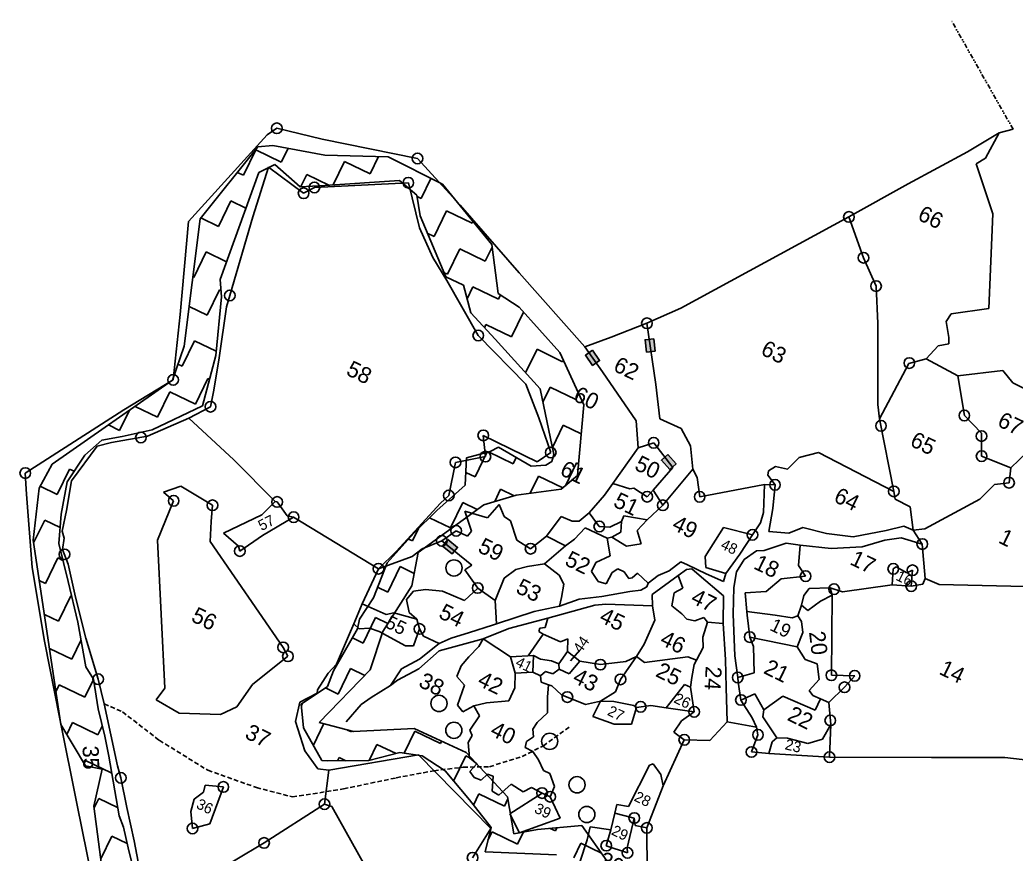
# Model space of a CAD drawing. Header units: metres. Extents: x 321025 to 323179, y 1840087 to 1841448.
# Drawn here: x 321047 to 322130, y 1840542 to 1841448 of the extents above; entities that cross this region are included whole.
import ezdxf

# ---------------------------------------------------------------- set-up
doc = ezdxf.new("R2010")
doc.units = ezdxf.units.M
doc.linetypes.add('DASHED', pattern=[0.75, 0.5, -0.25])
doc.linetypes.add('DIVIDE', pattern=[1.25, 0.5, -0.25, 0, -0.25, 0, -0.25])
for name, color, linetype in [('LINE_FOOTPATH', 1, 'DASHED'), ('LINE_WATER', 4, 'Continuous'), ('OFF', 1, 'Continuous'), ('POLY_HATCH', 12, 'Continuous'), ('POLY_PARCEL', 6, 'Continuous'), ('POLY_WATER', 4, 'Continuous'), ('TEXT_PARCEL', 7, 'Continuous'), ('V_BOUND_LINE', 7, 'Continuous'), ('V_DIVIDE_LINE', 7, 'DIVIDE')]:
    doc.layers.add(name, color=color, linetype=linetype)
doc.styles.get("Standard").update_dxf_attribs({"font": 'simplex.shx'})
doc.styles.add('TEXT_MAP', font='')
doc.styles.get('TEXT_MAP').set_extended_font_data('Kruti Dev 050')
doc.dimstyles.get("Standard").update_dxf_attribs({"dimtxt": 0.18, "dimasz": 0.18, "dimexe": 0.18, "dimexo": 0.0625, "dimgap": 0.09, "dimtad": 0, "dimtih": 1, "dimtoh": 1, "dimdec": 4, "dimzin": 0, "dimdsep": 46, "dimtxsty": 'Standard', "dimcen": 0.09, "dimadec": 0, "dimazin": 0, "dimtfac": 1, "dimtdec": 4, "dimtofl": 0, "dimtmove": 0, "dimatfit": 3, "dimfxl": 1, "dimtolj": 1, "dimtzin": 0, "dimarcsym": 0})

msp = doc.modelspace()

# ---------------------------------------------------------------- hatches: boundary and pattern name
for points in [[(321728.5, 1841087.3), (321737.8, 1841088.4), (321736.2, 1841101.9), (321726.9, 1841100.7)], [(321669.8, 1841072.9), (321677.4, 1841078.2), (321669.7, 1841089.3), (321662, 1841083.9)], [(321753.6, 1840959.7), (321760.5, 1840965.9), (321751.6, 1840976), (321744.6, 1840969.8)], [(321517.1, 1840868), (321523, 1840875.2), (321512.6, 1840883.8), (321506.6, 1840876.6)]]:
    msp.add_hatch(color=256).paths.add_polyline_path(points)

# ---------------------------------------------------------------- linework, layer by layer
for points in [[(321736.2, 1841101.9), (321737.8, 1841088.4), (321728.5, 1841087.3), (321726.9, 1841100.7)], [(321669.7, 1841089.3), (321677.4, 1841078.2), (321669.8, 1841072.9), (321662, 1841083.9)], [(321751.6, 1840976), (321760.5, 1840965.9), (321753.6, 1840959.7), (321744.6, 1840969.8)], [(321512.6, 1840883.8), (321523, 1840875.2), (321517.1, 1840868), (321506.6, 1840876.6)]]:
    msp.add_lwpolyline(points, close=True)
for centre, radius in [((321326.5, 1841330.6), 5.78), ((321479.5, 1841297.8), 5.78), ((321367.4, 1841266.3), 5.78), ((321469.5, 1841271.4), 5.78), ((321355.7, 1841260), 5.78), ((321948.5, 1841234.2), 5.78), ((321964.3, 1841189.9), 5.78), ((321977.9, 1841159.1), 5.78), ((321275.4, 1841148.9), 5.78), ((321728.9, 1841118.7), 5.78), ((321545.5, 1841105.4), 5.78), ((322014.1, 1841075.5), 5.78), ((321213.9, 1841057.2), 5.78), ((321254.4, 1841028), 5.78), ((322073.9, 1841018.4), 5.78), ((321983.3, 1841007.3), 5.78), ((321551, 1840996.9), 5.78), ((322092.6, 1840996.1), 5.78), ((321178.8, 1840994.6), 5.78), ((321736.2, 1840988.8), 5.78), ((321624.3, 1840978.3), 5.78), ((322092.7, 1840974.3), 5.78), ((321520.7, 1840967.5), 5.78), ((321553.3, 1840973.8), 5.78), ((321053.1, 1840955.9), 5.78), ((321868.1, 1840943.1), 5.78), ((322122.5, 1840945.4), 5.78), ((321513.5, 1840931.6), 5.78), ((321997.2, 1840936), 5.78), ((321214.4, 1840925.8), 5.78), ((321256.6, 1840920.9), 5.78), ((321326.9, 1840924.5), 5.78), ((321729.2, 1840930.2), 5.78), ((321746.2, 1840920.9), 5.78), ((321786.2, 1840930.1), 5.78), ((321344.8, 1840908), 5.78), ((321521.5, 1840893.2), 5.78), ((321677.1, 1840897.9), 5.78), ((321843.6, 1840888.8), 5.78), ((321505.9, 1840882.2), 5.78), ((322028.2, 1840878.8), 5.78), ((321095.7, 1840867.6), 5.78), ((321286.4, 1840871.2), 5.78), ((321602.4, 1840873.7), 5.78), ((321519.1, 1840852.8), 8.8), ((321437.1, 1840852), 5.78), ((321996.7, 1840851.8), 5.78), ((322017.5, 1840850.3), 5.78), ((321901.4, 1840843.9), 5.78), ((321544.9, 1840831), 5.78), ((321932.3, 1840829.8), 5.78), ((322016.2, 1840833), 5.78), ((321481.6, 1840786.5), 5.78), ((321840.6, 1840777.7), 5.78), ((321333.4, 1840766.5), 5.78), ((321338.6, 1840756.8), 5.78), ((321678.3, 1840747.7), 5.78), ((321929.4, 1840736.2), 5.78), ((321132.4, 1840731.9), 5.78), ((321700.2, 1840731.7), 5.78), ((321827.6, 1840733.7), 5.78), ((321954.7, 1840735.6), 5.78), ((321943.6, 1840723.1), 5.78), ((321502.8, 1840705.6), 8.8), ((321642.4, 1840712.5), 5.78), ((321831.1, 1840709.3), 5.78), ((321722.1, 1840701.9), 5.78), ((321780.2, 1840696.4), 5.78), ((321928.2, 1840687.1), 5.78), ((321519, 1840676.4), 8.8), ((321849.6, 1840671.5), 5.78), ((321623.2, 1840664.4), 8.8), ((321769.5, 1840666), 5.78), ((321842.5, 1840652.8), 5.78), ((321927.3, 1840647.2), 5.78), ((321157, 1840624.7), 5.78), ((321652.9, 1840617.2), 8.8), ((321268.4, 1840614.8), 5.78), ((321614.9, 1840608.2), 5.78), ((321378.3, 1840596.1), 5.78), ((321623.7, 1840604.2), 5.78), ((321663.5, 1840584.9), 8.8), ((321715.1, 1840581), 5.78), ((321234.9, 1840569.7), 5.78), ((321728.8, 1840570.3), 5.78), ((321312.7, 1840554), 5.78), ((321684.7, 1840551), 5.78), ((321707.7, 1840543.2), 5.78), ((321539.4, 1840537.9), 5.78)]:
    msp.add_circle(centre, radius)
at = {"layer": 'LINE_FOOTPATH', "ltscale": 10}
for p, q in [((321139, 1840705.1), (321158.8, 1840696.4)), ((321158.8, 1840696.4), (321198.8, 1840665.5)), ((321616, 1840659.3), (321645.7, 1840680.7)), ((321198.8, 1840665.5), (321251.6, 1840632.9)), ((321593.2, 1840647.9), (321616, 1840659.3)), ((321557.8, 1840636.8), (321593.2, 1840647.9)), ((321497.3, 1840632.5), (321529.2, 1840636.3)), ((321529.2, 1840636.3), (321557.8, 1840636.8)), ((321251.6, 1840632.9), (321304.5, 1840614.2)), ((321399.1, 1840612.7), (321456.3, 1840624.7)), ((321456.3, 1840624.7), (321497.3, 1840632.5)), ((321304.5, 1840614.2), (321343.5, 1840603.9)), ((321343.5, 1840603.9), (321399.1, 1840612.7))]:
    msp.add_line(p, q, dxfattribs=at)
at = {"layer": 'LINE_WATER'}
for p, q in [((321450.1, 1840725), (321429, 1840711.9)), ((321429, 1840711.9), (321418.4, 1840704.5)), ((321418.4, 1840704.5), (321401.8, 1840685.6))]:
    msp.add_line(p, q, dxfattribs=at)
at = {"layer": 'OFF'}
for p, q in [((321856.6, 1840943.6), (321868.1, 1840943.1)), ((322028.2, 1840878.8), (322018.1, 1840893.9)), ((321847.8, 1840679.9), (321816.2, 1840685.6))]:
    msp.add_line(p, q, dxfattribs=at)
at = {"layer": 'POLY_HATCH', "ltscale": 10}
for p, q in [((321306, 1841310.6), (321243.1, 1841232.3)), ((321322.3, 1841311.8), (321306, 1841310.6)), ((321378.9, 1841301.4), (321322.3, 1841311.8)), ((321447.6, 1841299.6), (321378.9, 1841301.4)), ((321506.5, 1841269.7), (321447.6, 1841299.6)), ((321324.2, 1841291.1), (321306.9, 1841282.4)), ((321351.9, 1841267.1), (321324.2, 1841291.1)), ((321306.9, 1841282.4), (321265, 1841166.4)), ((321460, 1841273.7), (321378.8, 1841268.5)), ((321478.7, 1841258), (321460, 1841273.7)), ((321378.8, 1841268.5), (321351.9, 1841267.1)), ((321560.1, 1841204.4), (321506.5, 1841269.7)), ((321482.2, 1841235.4), (321478.7, 1841258)), ((321243.1, 1841232.3), (321225.8, 1841093.9)), ((321510.4, 1841169.3), (321482.2, 1841235.4)), ((321567.1, 1841151.2), (321560.1, 1841204.4)), ((321265, 1841166.4), (321266.3, 1841147.4)), ((321529.5, 1841160), (321510.4, 1841169.3)), ((321537.3, 1841130), (321529.5, 1841160)), ((321266.3, 1841147.4), (321260.2, 1841083.5)), ((321589.9, 1841136.1), (321567.1, 1841151.2)), ((321634.3, 1841087.1), (321589.9, 1841136.1)), ((321564, 1841101.3), (321537.3, 1841130)), ((321612.7, 1841047.5), (321564, 1841101.3)), ((321225.8, 1841093.9), (321213, 1841056.8)), ((321260.2, 1841083.5), (321245.6, 1841029)), ((321660.4, 1841029.9), (321634.3, 1841087.1)), ((321213, 1841056.8), (321082.2, 1840965.6)), ((321627.8, 1840976), (321612.7, 1841047.5)), ((321245.6, 1841029), (321191, 1841003)), ((321653.4, 1840953.3), (321660.4, 1841029.9)), ((321191, 1841003), (321158.4, 1840995.5)), ((321136.2, 1840991.5), (321117.7, 1840975.3)), ((321158.4, 1840995.5), (321136.2, 1840991.5)), ((321558.3, 1840979.3), (321567.5, 1840984.1)), ((321567.5, 1840984.1), (321603, 1840963.4)), ((321117.7, 1840975.3), (321098.8, 1840946.4)), ((321531.3, 1840942.8), (321532.6, 1840972.4)), ((321532.6, 1840972.4), (321558.3, 1840979.3)), ((321625.6, 1840968.4), (321627.8, 1840976)), ((321082.2, 1840965.6), (321068.3, 1840939.6)), ((321603, 1840963.4), (321618.9, 1840964.6)), ((321618.9, 1840964.6), (321625.6, 1840968.4)), ((321635.6, 1840938.3), (321653.4, 1840953.3)), ((321068.3, 1840939.6), (321061.8, 1840882.9)), ((321098.8, 1840946.4), (321092.1, 1840911.3)), ((321500.3, 1840915.4), (321531.3, 1840942.8)), ((321586.6, 1840931.9), (321635.6, 1840938.3)), ((321551.4, 1840921.5), (321586.6, 1840931.9)), ((321475.9, 1840891), (321500.3, 1840915.4)), ((321480.3, 1840869.5), (321551.4, 1840921.5)), ((321092.1, 1840911.3), (321089.4, 1840879.3)), ((321061.8, 1840882.9), (321091.7, 1840682.7)), ((321446.4, 1840858.2), (321475.9, 1840891)), ((321089.4, 1840879.3), (321099.7, 1840838.1)), ((321473.3, 1840833.5), (321480.3, 1840869.5)), ((321431.6, 1840820.4), (321446.4, 1840858.2)), ((321099.7, 1840838.1), (321110.3, 1840794)), ((321441.7, 1840783.9), (321473.3, 1840833.5)), ((321473.3, 1840833.5), (321473.3, 1840833.5)), ((321416.4, 1840797), (321431.6, 1840820.4)), ((321414.4, 1840786.5), (321416.4, 1840797)), ((321110.3, 1840794), (321118.9, 1840745.4)), ((321388, 1840741.1), (321414.4, 1840786.5)), ((321427.9, 1840742.1), (321441.7, 1840783.9)), ((321118.9, 1840745.4), (321127.1, 1840731.9)), ((321372.7, 1840685), (321427.9, 1840742.1)), ((321127.1, 1840731.9), (321132.2, 1840699.7)), ((321381.6, 1840724.1), (321388, 1840741.1)), ((321353.1, 1840704.6), (321381.6, 1840724.1)), ((321132.2, 1840699.7), (321139.4, 1840669.9)), ((321355.6, 1840678.9), (321353.1, 1840704.6)), ((321091.7, 1840682.7), (321118.6, 1840637.8)), ((321375.3, 1840643.7), (321355.6, 1840678.9)), ((321409.8, 1840674.9), (321372.7, 1840685)), ((321475.7, 1840678.3), (321409.8, 1840674.9)), ((321532.5, 1840652.1), (321475.7, 1840678.3)), ((321139.4, 1840669.9), (321144.1, 1840648.3)), ((321144.1, 1840648.3), (321155, 1840583.6)), ((321460.3, 1840652.2), (321426.4, 1840643.5)), ((321484.7, 1840648.5), (321460.3, 1840652.2)), ((321509.4, 1840632.4), (321484.7, 1840648.5)), ((321577.4, 1840604.1), (321532.5, 1840652.1)), ((321118.6, 1840637.8), (321136.6, 1840634.3)), ((321136.6, 1840634.3), (321127.6, 1840594.1)), ((321381.1, 1840643.1), (321375.3, 1840643.7)), ((321426.4, 1840643.5), (321381.1, 1840643.1)), ((321535.9, 1840600.7), (321509.4, 1840632.4)), ((321559.5, 1840570.7), (321535.9, 1840600.7)), ((321584.2, 1840564), (321577.4, 1840604.1)), ((321127.6, 1840594.1), (321139.2, 1840507.2)), ((321155, 1840583.6), (321159.9, 1840571.1)), ((321159.9, 1840571.1), (321164.9, 1840548.6)), ((321552.9, 1840544.2), (321559.5, 1840570.7)), ((321610, 1840568.6), (321584.2, 1840564)), ((321658, 1840572.8), (321610, 1840568.6)), ((321685.4, 1840534.6), (321658, 1840572.8)), ((321164.9, 1840548.6), (321178.1, 1840496.7)), ((321630.7, 1840541.1), (321552.9, 1840544.2))]:
    msp.add_line(p, q, dxfattribs=at)
at = {"layer": 'POLY_HATCH', "linetype": 'Continuous', "ltscale": 10}
for p, q in [((321290.2, 1841279.5), (321303.6, 1841307.2)), ((321303.6, 1841307.2), (321331.3, 1841293.7)), ((321331.3, 1841293.7), (321338.7, 1841308.8)), ((321387.9, 1841269.1), (321400.2, 1841294.6)), ((321400.2, 1841294.6), (321428, 1841281.1)), ((321428, 1841281.1), (321437.1, 1841299.9)), ((321283.6, 1841282.7), (321290.2, 1841279.5)), ((321352.7, 1841267.2), (321359.1, 1841280.3)), ((321359.1, 1841280.3), (321382.9, 1841268.7)), ((321483.4, 1841254.2), (321494, 1841276)), ((321263.3, 1841224), (321276.7, 1841251.7)), ((321276.7, 1841251.7), (321293, 1841243.9)), ((321479, 1841256.4), (321483.4, 1841254.2)), ((321497.7, 1841213.1), (321511.1, 1841240.8)), ((321511.1, 1841240.8), (321538.8, 1841227.3)), ((321244, 1841233.4), (321263.3, 1841224)), ((321538.8, 1841227.3), (321539.7, 1841229.2)), ((321490.1, 1841216.7), (321497.7, 1841213.1)), ((321236.4, 1841168.6), (321249.8, 1841196.3)), ((321249.8, 1841196.3), (321272, 1841185.6)), ((321511.9, 1841171.9), (321525.4, 1841199.6)), ((321525.4, 1841199.6), (321553.1, 1841186.2)), ((321553.1, 1841186.2), (321560.5, 1841201.4)), ((321235.2, 1841169.2), (321236.4, 1841168.6)), ((321508.6, 1841173.5), (321511.9, 1841171.9)), ((321250.7, 1841127.4), (321264.1, 1841155.1)), ((321264.1, 1841155.1), (321265.9, 1841154.3)), ((321533.3, 1841145.4), (321539.7, 1841158.4)), ((321539.7, 1841158.4), (321567.4, 1841145)), ((321567.4, 1841145), (321569.6, 1841149.5)), ((321231.2, 1841136.9), (321250.7, 1841127.4)), ((321581.6, 1841103.8), (321594.7, 1841130.8)), ((321552.3, 1841113.9), (321553.9, 1841117.3)), ((321553.9, 1841117.3), (321581.6, 1841103.8)), ((321223.8, 1841072), (321237.2, 1841099.7)), ((321237.2, 1841099.7), (321260.7, 1841088.3)), ((321597, 1841064.9), (321609.4, 1841090.4)), ((321609.4, 1841090.4), (321637.1, 1841076.9)), ((321637.1, 1841076.9), (321638.1, 1841078.9)), ((321219, 1841074.3), (321223.8, 1841072)), ((321238, 1841030.8), (321251.5, 1841058.5)), ((321251.5, 1841058.5), (321253.3, 1841057.7)), ((321615.8, 1841033), (321623.6, 1841049.2)), ((321623.6, 1841049.2), (321651.4, 1841035.8)), ((321196.9, 1841016.5), (321210.3, 1841044.3)), ((321210.3, 1841044.3), (321238, 1841030.8)), ((321651.4, 1841035.8), (321654.6, 1841042.5)), ((321155.7, 1841002.3), (321166.4, 1841024.3)), ((321172.4, 1841028.4), (321196.9, 1841016.5)), ((321143.4, 1841008.3), (321155.7, 1841002.3)), ((321626.2, 1840983.8), (321637.9, 1841008)), ((321637.9, 1841008), (321657.5, 1840998.5)), ((321114.4, 1840988.1), (321114.5, 1840988)), ((321114.5, 1840988), (321114.6, 1840988.2)), ((321542.1, 1840951.8), (321555, 1840978.4)), ((321556.8, 1840978.9), (321583.3, 1840966.1)), ((321583.3, 1840966.1), (321586.6, 1840972.9)), ((321087.7, 1840932.6), (321101.1, 1840960.3)), ((321101.1, 1840960.3), (321106.2, 1840957.8)), ((321640.2, 1840942.1), (321652.2, 1840966.9)), ((321652.2, 1840966.9), (321654.5, 1840965.7)), ((321531.9, 1840956.7), (321542.1, 1840951.8)), ((321602, 1840933.9), (321611, 1840952.6)), ((321611, 1840952.6), (321637.4, 1840939.8)), ((321069.3, 1840941.5), (321087.7, 1840932.6)), ((321563.4, 1840925.1), (321569.8, 1840938.3)), ((321569.8, 1840938.3), (321584.4, 1840931.3)), ((321515.2, 1840896.3), (321528.7, 1840924.1)), ((321528.7, 1840924.1), (321544.4, 1840916.4)), ((321062.2, 1840880.2), (321074.2, 1840904.8)), ((321074.2, 1840904.8), (321090.9, 1840896.7)), ((321492.4, 1840907.4), (321515.2, 1840896.3)), ((321474.1, 1840882.1), (321480.7, 1840895.8)), ((321469.8, 1840884.2), (321474.1, 1840882.1)), ((321075, 1840836), (321088.5, 1840863.7)), ((321088.5, 1840863.7), (321094, 1840861)), ((321447.2, 1840826.6), (321460.6, 1840854.4)), ((321460.6, 1840854.4), (321475.9, 1840846.9)), ((321068.3, 1840839.2), (321075, 1840836)), ((321436.1, 1840832), (321447.2, 1840826.6)), ((321089.3, 1840794.8), (321102.7, 1840822.5)), ((321102.7, 1840822.5), (321103.6, 1840822.1)), ((321073.9, 1840802.3), (321089.3, 1840794.8)), ((321420.3, 1840771.2), (321433.7, 1840798.9)), ((321433.7, 1840798.9), (321447.1, 1840792.4)), ((321103.6, 1840753.6), (321113.8, 1840774.6)), ((321408.7, 1840776.8), (321420.3, 1840771.2)), ((321079.4, 1840765.4), (321103.6, 1840753.6)), ((321393.4, 1840715.8), (321406.8, 1840743.5)), ((321406.8, 1840743.5), (321422.1, 1840736.1)), ((321117.8, 1840712.5), (321127.2, 1840731.7)), ((321086.4, 1840718.3), (321090.1, 1840725.9)), ((321090.1, 1840725.9), (321117.8, 1840712.5)), ((321379.4, 1840722.6), (321393.4, 1840715.8)), ((321353.2, 1840703.5), (321354.1, 1840705.3)), ((321098.2, 1840671.9), (321104.4, 1840684.7)), ((321104.4, 1840684.7), (321132.1, 1840671.3)), ((321132.1, 1840671.3), (321136.8, 1840680.9)), ((321366.5, 1840660.3), (321377.8, 1840683.6)), ((321403.5, 1840676.6), (321407.7, 1840674.6)), ((321407.7, 1840674.6), (321408, 1840675.4)), ((321464.9, 1840651.5), (321476.5, 1840675.4)), ((321476.5, 1840675.4), (321504.3, 1840662)), ((321365.8, 1840660.6), (321366.5, 1840660.3)), ((321426.9, 1840643.7), (321435.4, 1840661.1)), ((321435.4, 1840661.1), (321456.1, 1840651.1)), ((321504.3, 1840662), (321505.5, 1840664.5)), ((321392.4, 1840643.2), (321394.2, 1840646.9)), ((321394.2, 1840646.9), (321401.6, 1840643.3)), ((321518.7, 1840621.2), (321532, 1840648.5)), ((321532, 1840648.5), (321539, 1840645.1)), ((321117.1, 1840640.3), (321118.7, 1840643.6)), ((321118.7, 1840643.6), (321146.4, 1840630.1)), ((321146.4, 1840630.1), (321147, 1840631.4)), ((321127.9, 1840592), (321132.9, 1840602.4)), ((321132.9, 1840602.4), (321153.5, 1840592.4)), ((321540.3, 1840595.1), (321546.3, 1840607.4)), ((321546.3, 1840607.4), (321574, 1840593.9)), ((321574, 1840593.9), (321577.8, 1840601.8)), ((321623.7, 1840569.8), (321629.4, 1840567)), ((321629.4, 1840567), (321631.1, 1840570.4)), ((321135.3, 1840536.7), (321147.2, 1840561.2)), ((321147.2, 1840561.2), (321163.9, 1840553.2)), ((321556.1, 1840557), (321560.5, 1840566.2)), ((321560.5, 1840566.2), (321588.2, 1840552.7)), ((321588.2, 1840552.7), (321594.6, 1840565.9)), ((321649.4, 1840537.7), (321657.1, 1840553.6)), ((321657.1, 1840553.6), (321679.6, 1840542.7))]:
    msp.add_line(p, q, dxfattribs=at)
at = {"layer": 'POLY_PARCEL'}
for p, q in [((321317.6, 1841288.4), (321300.4, 1841234.2)), ((321355.7, 1841260), (321317.6, 1841288.4)), ((321355.7, 1841260), (321367.4, 1841266.3)), ((321367.4, 1841266.3), (321469.5, 1841271.4)), ((321469.5, 1841271.4), (321481.6, 1841222.3)), ((321300.4, 1841234.2), (321275.4, 1841148.9)), ((321964.3, 1841189.9), (321948.5, 1841234.2)), ((321481.6, 1841222.3), (321496.1, 1841190.3)), ((321496.1, 1841190.3), (321511.5, 1841165.2)), ((321977.9, 1841159.1), (321964.3, 1841189.9)), ((321511.5, 1841165.2), (321545.5, 1841105.4)), ((321980, 1841118.4), (321977.9, 1841159.1)), ((321275.4, 1841148.9), (321271.9, 1841136.5)), ((321271.9, 1841136.5), (321263.9, 1841081.1)), ((321728.9, 1841118.7), (321738.4, 1841052.2)), ((321980, 1841030.3), (321980, 1841118.4)), ((321545.5, 1841105.4), (321597.3, 1841052.4)), ((321661.2, 1841093), (321680.4, 1841066)), ((321263.9, 1841081.1), (321257.9, 1841046.1)), ((322032.5, 1841080), (322013.5, 1841075)), ((322013.5, 1841075), (321981.8, 1841014.9)), ((321680.4, 1841066), (321717.2, 1841012.7)), ((322073.9, 1841018.4), (322066.7, 1841061.5)), ((321257.9, 1841046.1), (321254.4, 1841028)), ((321597.3, 1841052.4), (321611.4, 1841015.8)), ((321738.4, 1841052.2), (321742.9, 1841014.7)), ((321254.4, 1841028), (321231, 1841015.6)), ((321981.8, 1841014.9), (321980, 1841030.3)), ((321231, 1841015.6), (321186.1, 1840995.9)), ((321279.9, 1840970.3), (321231, 1841015.6)), ((321611.4, 1841015.8), (321624.3, 1840978.3)), ((321717.2, 1841012.7), (321719.5, 1840983.4)), ((321742.9, 1841014.7), (321766.1, 1841004.5)), ((321981.8, 1841014.9), (321997.2, 1840936)), ((322092.5, 1840999.1), (322073.9, 1841018.4)), ((321766.1, 1841004.5), (321776.2, 1840985.6)), ((321186.1, 1840995.9), (321147, 1840989)), ((321609.7, 1840968.2), (321551, 1840996.9)), ((321551, 1840996.9), (321553.3, 1840973.8)), ((322092.7, 1840974.3), (322092.5, 1840999.1)), ((321131.1, 1840985), (321103.2, 1840947.3)), ((321147, 1840989), (321131.1, 1840985)), ((321719.5, 1840983.4), (321691.9, 1840944.5)), ((321719.5, 1840983.4), (321736.2, 1840988.8)), ((321736.2, 1840988.8), (321757.1, 1840962)), ((321776.2, 1840985.6), (321778.9, 1840960.1)), ((321324.6, 1840924.9), (321279.9, 1840970.3)), ((321553.3, 1840973.8), (321520.7, 1840967.5)), ((321624.3, 1840978.3), (321609.7, 1840968.2)), ((321894.4, 1840973), (321881.8, 1840960)), ((321915.4, 1840978.3), (321894.4, 1840973)), ((321997.2, 1840936), (321915.4, 1840978.3)), ((322124.6, 1840961.6), (322092.7, 1840974.3)), ((322124.6, 1840961.6), (322142.7, 1840979)), ((321520.7, 1840967.5), (321513.5, 1840931.6)), ((321757.1, 1840962), (321735.5, 1840937.4)), ((321746.2, 1840920.9), (321778.9, 1840960.1)), ((321778.9, 1840960.1), (321783.4, 1840951)), ((321860.9, 1840958.4), (321860.2, 1840953.5)), ((321868.7, 1840963.2), (321860.9, 1840958.4)), ((321881.8, 1840960), (321868.7, 1840963.2)), ((322122.5, 1840945.4), (322124.6, 1840961.6)), ((321103.2, 1840947.3), (321097.9, 1840915.2)), ((321783.4, 1840951), (321786.2, 1840930.1)), ((321860.2, 1840953.5), (321868.1, 1840943.1)), ((321222.1, 1840941.8), (321203.4, 1840935.3)), ((321256.6, 1840920.9), (321222.1, 1840941.8)), ((321691.9, 1840944.5), (321682.7, 1840931.9)), ((321691.9, 1840944.5), (321710.3, 1840938.7)), ((321710.3, 1840938.7), (321714.7, 1840939.5)), ((321714.7, 1840939.5), (321729.2, 1840930.2)), ((321729.2, 1840930.2), (321735.5, 1840937.4)), ((321735.5, 1840937.4), (321746.2, 1840920.9)), ((321786.2, 1840930.1), (321856.6, 1840943.6)), ((322090.8, 1840927.6), (322106.6, 1840943.4)), ((322106.6, 1840943.4), (322122.5, 1840945.4)), ((321214.4, 1840925.8), (321196.8, 1840883.1)), ((321203.4, 1840935.3), (321214.4, 1840925.8)), ((321513.5, 1840931.6), (321504.5, 1840923.1)), ((321682.7, 1840931.9), (321666.2, 1840912.7)), ((321997.2, 1840936), (321998.7, 1840927.4)), ((321998.7, 1840927.4), (322015.1, 1840919.3)), ((322030.8, 1840895.2), (322090.8, 1840927.6)), ((321097.9, 1840915.2), (321093.2, 1840892.6)), ((321255.3, 1840903.4), (321256.6, 1840920.9)), ((321310.4, 1840910.4), (321324.6, 1840924.9)), ((321326.9, 1840924.5), (321324.6, 1840924.9)), ((321337.9, 1840909.3), (321326.9, 1840924.5)), ((321504.5, 1840923.1), (321456.3, 1840870.7)), ((321568.3, 1840921.7), (321555.7, 1840907.1)), ((321573.6, 1840908.7), (321568.3, 1840921.7)), ((321746.2, 1840920.9), (321729.2, 1840905.1)), ((322015.1, 1840919.3), (322018.1, 1840893.9)), ((321268.7, 1840890.6), (321310.4, 1840910.4)), ((321344.8, 1840908), (321310.8, 1840888.1)), ((321344.8, 1840908), (321337.9, 1840909.3)), ((321437.1, 1840852), (321344.8, 1840908)), ((321555.7, 1840907.1), (321530.9, 1840914.6)), ((321530.9, 1840914.6), (321538.2, 1840892.9)), ((321580.6, 1840903.9), (321573.6, 1840908.7)), ((321635.8, 1840908.6), (321619.7, 1840887.3)), ((321647.7, 1840903.6), (321635.8, 1840908.6)), ((321666.2, 1840912.7), (321655.3, 1840903.8)), ((321677.1, 1840897.9), (321666.2, 1840912.7)), ((321701.1, 1840903.1), (321703.9, 1840909.4)), ((321703.9, 1840909.4), (321729.2, 1840905.1)), ((321729.2, 1840905.1), (321718.3, 1840893.6)), ((321254.1, 1840881.7), (321255.3, 1840903.4)), ((321521.5, 1840893.2), (321505.9, 1840882.2)), ((321533.9, 1840887.3), (321521.5, 1840893.2)), ((321587.5, 1840883), (321580.6, 1840903.9)), ((321655.3, 1840903.8), (321647.7, 1840903.6)), ((321650.1, 1840883.9), (321661.8, 1840896.4)), ((321661.8, 1840896.4), (321685.6, 1840885.3)), ((321688.6, 1840897.3), (321677.1, 1840897.9)), ((321701.1, 1840903.1), (321688.6, 1840897.3)), ((321700.6, 1840891.6), (321701.1, 1840903.1)), ((321718.3, 1840893.6), (321722.7, 1840878.9)), ((321812.2, 1840896.8), (321792.1, 1840865.4)), ((321843.6, 1840888.8), (321812.2, 1840896.8)), ((322018.1, 1840893.9), (322030.8, 1840895.2)), ((321093.2, 1840892.6), (321095.3, 1840885.3)), ((321095.3, 1840885.3), (321093.7, 1840872.7)), ((321196.8, 1840883.1), (321204.8, 1840722.3)), ((321284.9, 1840876.4), (321268.7, 1840890.6)), ((321310.8, 1840888.1), (321286.4, 1840871.2)), ((321538.2, 1840892.9), (321533.9, 1840887.3)), ((321602.4, 1840873.7), (321587.5, 1840883)), ((321619.7, 1840887.3), (321602.4, 1840873.7)), ((321640.2, 1840877), (321619.7, 1840887.3)), ((321640.2, 1840877), (321650.1, 1840883.9)), ((321690.8, 1840886.3), (321685.6, 1840885.3)), ((321685.6, 1840885.3), (321689, 1840865.9)), ((321690.8, 1840886.3), (321700.6, 1840891.6)), ((321706.6, 1840876.5), (321690.8, 1840886.3)), ((321093.7, 1840872.7), (321099.9, 1840856.9)), ((321333.4, 1840766.5), (321254.1, 1840881.7)), ((321286.4, 1840871.2), (321284.9, 1840876.4)), ((321484.7, 1840873.7), (321473.6, 1840865.1)), ((321505.9, 1840882.2), (321484.7, 1840873.7)), ((321505.9, 1840882.2), (321538.4, 1840856)), ((321617.4, 1840857.1), (321640.2, 1840877)), ((321722.7, 1840878.9), (321706.6, 1840876.5)), ((321893.5, 1840855.3), (321895.6, 1840877.6)), ((322031.3, 1840841.4), (322028.2, 1840878.8)), ((321456.3, 1840870.7), (321437.1, 1840852)), ((321473.6, 1840865.1), (321437.1, 1840852)), ((321689, 1840865.9), (321673.4, 1840858.7)), ((321792.1, 1840865.4), (321792.9, 1840853.3)), ((321099.9, 1840856.9), (321107.7, 1840821)), ((321437.1, 1840852), (321419.4, 1840813.8)), ((321538.4, 1840856), (321530.8, 1840850.8)), ((321530.8, 1840850.8), (321544.9, 1840831)), ((321573.5, 1840841.6), (321586.5, 1840851.2)), ((321586.5, 1840851.2), (321598.9, 1840854.3)), ((321598.9, 1840854.3), (321617.4, 1840857.1)), ((321617.4, 1840857.1), (321633.6, 1840844.8)), ((321673.4, 1840858.7), (321668.5, 1840848.8)), ((321690.9, 1840848), (321697.2, 1840852)), ((321697.2, 1840852), (321704.3, 1840848.7)), ((321792.9, 1840853.3), (321814.7, 1840846.9)), ((321901.4, 1840843.9), (321893.5, 1840855.3)), ((321996.7, 1840851.8), (321995.5, 1840834.5)), ((321999.7, 1840853.9), (321996.7, 1840851.8)), ((322011.4, 1840847.4), (321999.7, 1840853.9)), ((322017.5, 1840850.3), (322011.4, 1840847.4)), ((322016.2, 1840833), (322017.5, 1840850.3)), ((321564, 1840817.6), (321573.5, 1840841.6)), ((321633.6, 1840844.8), (321638.6, 1840835.1)), ((321668.5, 1840848.8), (321676, 1840837.9)), ((321684.6, 1840835.7), (321690.9, 1840848)), ((321704.3, 1840848.7), (321709.3, 1840841.5)), ((321709.3, 1840841.5), (321712.7, 1840842.1)), ((321712.7, 1840842.1), (321718.6, 1840847.2)), ((321718.6, 1840847.2), (321730.3, 1840836.1)), ((321762.8, 1840844.6), (321767.8, 1840830.9)), ((321858.4, 1840827.1), (321874.7, 1840840.8)), ((321874.7, 1840840.8), (321901.4, 1840843.9)), ((322031.3, 1840841.4), (322028.7, 1840835)), ((322046.7, 1840834.8), (322031.3, 1840841.4)), ((321475, 1840827.6), (321488.1, 1840829.5)), ((321488.1, 1840829.5), (321506.8, 1840827.7)), ((321530.6, 1840817.4), (321544.9, 1840831)), ((321544.9, 1840831), (321564, 1840817.6)), ((321638.6, 1840835.1), (321636.1, 1840820.7)), ((321676, 1840837.9), (321684.6, 1840835.7)), ((321767.8, 1840830.9), (321758.6, 1840825.8)), ((321905.2, 1840830.5), (321899.3, 1840823)), ((321927.9, 1840831.2), (321905.2, 1840830.5)), ((321927.9, 1840831.2), (321930.2, 1840823.2)), ((321941.6, 1840826.7), (321927.9, 1840831.2)), ((321995.5, 1840834.5), (321941.6, 1840826.7)), ((321995.5, 1840834.5), (322016.2, 1840833)), ((322028.7, 1840835), (322016.2, 1840833)), ((322167.5, 1840832), (322046.7, 1840834.8)), ((321107.7, 1840821), (321119.1, 1840776.4)), ((321467.5, 1840818.5), (321475, 1840827.6)), ((321470.4, 1840804.4), (321467.5, 1840818.5)), ((321506.8, 1840827.7), (321530.6, 1840817.4)), ((321564, 1840817.6), (321565.3, 1840792.1)), ((321636.1, 1840820.7), (321634, 1840811.1)), ((321758.6, 1840825.8), (321756.1, 1840811.7)), ((321835.7, 1840825.8), (321858.4, 1840827.1)), ((321837.5, 1840805.5), (321835.7, 1840825.8)), ((321899.3, 1840823), (321896.9, 1840812.2)), ((321930.2, 1840823.2), (321917.7, 1840816.7)), ((321929.4, 1840736.2), (321930.2, 1840823.2)), ((321419.4, 1840813.8), (321410.1, 1840792.1)), ((321419.4, 1840813.8), (321445.4, 1840802.2)), ((321735.1, 1840811.6), (321737.6, 1840795.9)), ((321756.1, 1840811.7), (321766.8, 1840802.9)), ((321896.9, 1840812.2), (321892.8, 1840800.6)), ((321903.8, 1840806.5), (321896.9, 1840812.2)), ((321917.7, 1840816.7), (321903.8, 1840806.5)), ((321445.4, 1840802.2), (321453.7, 1840803.9)), ((321453.7, 1840803.9), (321478.8, 1840797.3)), ((321478.8, 1840797.3), (321470.4, 1840804.4)), ((321478.8, 1840797.3), (321481.6, 1840786.5)), ((321618.3, 1840788), (321621, 1840798.1)), ((321737.6, 1840795.9), (321725.8, 1840770.1)), ((321766.8, 1840802.9), (321772.4, 1840797)), ((321772.4, 1840797), (321780.8, 1840795.3)), ((321780.8, 1840795.3), (321790.8, 1840799)), ((321790.8, 1840799), (321794.6, 1840793.9)), ((321837.5, 1840805.5), (321868.4, 1840801.5)), ((321837.9, 1840801.6), (321837.5, 1840805.5)), ((321840.6, 1840777.7), (321837.9, 1840801.6)), ((321868.4, 1840801.5), (321886.6, 1840798.6)), ((321886.6, 1840798.6), (321892.8, 1840800.6)), ((321892.8, 1840800.6), (321896.9, 1840794.7)), ((321410.1, 1840792.1), (321405.7, 1840781.3)), ((321416.1, 1840786.5), (321410.1, 1840792.1)), ((321427.3, 1840787.3), (321416.1, 1840786.5)), ((321437.9, 1840783.8), (321427.3, 1840787.3)), ((321481.6, 1840786.5), (321475.1, 1840768.1)), ((321485.9, 1840778.6), (321481.6, 1840786.5)), ((321611.3, 1840783.8), (321612.6, 1840787.2)), ((321612.6, 1840787.2), (321618.3, 1840788)), ((321794.6, 1840793.9), (321789.6, 1840777.5)), ((321794.6, 1840793.9), (321811.6, 1840792.6)), ((321896.9, 1840794.7), (321898.4, 1840782.6)), ((321119.1, 1840776.4), (321132.4, 1840731.9)), ((321405.7, 1840781.3), (321391.4, 1840748.1)), ((321466.5, 1840768.3), (321437.9, 1840783.8)), ((321503, 1840770.6), (321485.9, 1840778.6)), ((321550.7, 1840775.6), (321546, 1840767.5)), ((321580.4, 1840756.3), (321550.7, 1840775.6)), ((321616, 1840780.8), (321599.9, 1840757.2)), ((321616, 1840780.8), (321611.3, 1840783.8)), ((321634.8, 1840772.6), (321616, 1840780.8)), ((321643, 1840775.7), (321634.8, 1840772.6)), ((321642.6, 1840762), (321643, 1840775.7)), ((321789.6, 1840777.5), (321790, 1840766.5)), ((321844.7, 1840767.4), (321840.6, 1840777.7)), ((321892.2, 1840767.1), (321840.6, 1840777.7)), ((321898.4, 1840782.6), (321892.2, 1840767.1)), ((321338.6, 1840756.8), (321333.4, 1840766.5)), ((321475.1, 1840768.1), (321466.5, 1840768.3)), ((321546, 1840767.5), (321535.4, 1840756.2)), ((321725.8, 1840770.1), (321717.7, 1840756.6)), ((321790, 1840766.5), (321782.7, 1840752.7)), ((321845.4, 1840738.8), (321844.7, 1840767.4)), ((321892.2, 1840767.1), (321901, 1840753.2)), ((321300, 1840726.3), (321338.6, 1840756.8)), ((321535.4, 1840756.2), (321526.9, 1840746.5)), ((321605.5, 1840757.5), (321580.4, 1840756.3)), ((321580.4, 1840756.3), (321585.7, 1840738.3)), ((321605, 1840739.6), (321605.5, 1840757.5)), ((321605.5, 1840757.5), (321613.1, 1840753.6)), ((321613.1, 1840753.6), (321625.3, 1840752)), ((321633.2, 1840748.7), (321642.6, 1840762)), ((321655.9, 1840751.5), (321642.6, 1840762)), ((321700.2, 1840731.7), (321717.7, 1840756.6)), ((321717.7, 1840756.6), (321706, 1840751)), ((321717.7, 1840756.6), (321726.1, 1840750.1)), ((321726.1, 1840750.1), (321773.4, 1840756.1)), ((321773.4, 1840756.1), (321782.7, 1840752.7)), ((321782.7, 1840752.7), (321780.2, 1840747.9)), ((321901, 1840753.2), (321913.9, 1840748.5)), ((321391.4, 1840748.1), (321382.4, 1840738.4)), ((321526.9, 1840746.5), (321522.1, 1840734.8)), ((321625.3, 1840752), (321633.2, 1840748.7)), ((321633.6, 1840742.8), (321626.5, 1840737.9)), ((321633.6, 1840742.8), (321633.2, 1840748.7)), ((321644.2, 1840737.9), (321633.6, 1840742.8)), ((321655.9, 1840751.5), (321644.2, 1840737.9)), ((321678.3, 1840747.7), (321655.9, 1840751.5)), ((321706, 1840751), (321678.3, 1840747.7)), ((321780.2, 1840747.9), (321777.7, 1840733.6)), ((321913.9, 1840748.5), (321916.1, 1840731.7)), ((321132.4, 1840731.9), (321139, 1840705.1)), ((321382.4, 1840738.4), (321370.9, 1840720.5)), ((321522.1, 1840734.8), (321530.5, 1840725.3)), ((321585.1, 1840722.6), (321585.7, 1840738.3)), ((321585.7, 1840738.3), (321605, 1840739.6)), ((321605, 1840739.6), (321613.2, 1840735.4)), ((321618.6, 1840740.3), (321613.2, 1840735.4)), ((321613.2, 1840735.4), (321613.8, 1840728.6)), ((321626.5, 1840737.9), (321618.6, 1840740.3)), ((321694.8, 1840718.1), (321700.2, 1840731.7)), ((321777.7, 1840733.6), (321776.2, 1840723.2)), ((321827.6, 1840733.7), (321845.4, 1840738.8)), ((321916.1, 1840731.7), (321905.3, 1840719.7)), ((321954.7, 1840735.6), (321929.4, 1840736.2)), ((321943.6, 1840723.1), (321954.7, 1840735.6)), ((321204.8, 1840722.3), (321195.5, 1840709.6)), ((321283, 1840701.9), (321300, 1840726.3)), ((321370.9, 1840720.5), (321370.4, 1840716.6)), ((321530.5, 1840725.3), (321522.8, 1840703.6)), ((321578.9, 1840708.3), (321585.1, 1840722.6)), ((321613.8, 1840728.6), (321621.9, 1840725.9)), ((321621.9, 1840725.9), (321620.8, 1840712.4)), ((321625.6, 1840724.8), (321621.9, 1840725.9)), ((321636.1, 1840715), (321625.6, 1840724.8)), ((321769.8, 1840726.3), (321749.9, 1840700.9)), ((321776.2, 1840723.2), (321769.8, 1840726.3)), ((321776.2, 1840723.2), (321780.2, 1840696.4)), ((321926.6, 1840706.5), (321943.6, 1840723.1)), ((321195.5, 1840709.6), (321220.5, 1840694.9)), ((321370.4, 1840716.6), (321351.7, 1840707)), ((321620.8, 1840712.4), (321620.7, 1840695.3)), ((321662.1, 1840704.4), (321636.1, 1840715)), ((321678.4, 1840708.1), (321694.8, 1840718.1)), ((321831.1, 1840709.3), (321846.2, 1840716.1)), ((321846.2, 1840716.1), (321856.1, 1840698.6)), ((321856.1, 1840698.6), (321876.7, 1840713.3)), ((321876.7, 1840713.3), (321911.7, 1840698.3)), ((321905.3, 1840719.7), (321909.2, 1840714.3)), ((321909.2, 1840714.3), (321917.6, 1840710.5)), ((321911.7, 1840698.3), (321917.6, 1840710.5)), ((321917.6, 1840710.5), (321926.6, 1840706.5)), ((321139, 1840705.1), (321153.4, 1840637.8)), ((321265.4, 1840693.4), (321283, 1840701.9)), ((321351.7, 1840707), (321346.8, 1840685.9)), ((321522.8, 1840703.6), (321528.6, 1840696.4)), ((321528.6, 1840696.4), (321540.8, 1840702.8)), ((321540.8, 1840702.8), (321554.3, 1840706.1)), ((321546.8, 1840692), (321540.8, 1840702.8)), ((321554.3, 1840706.1), (321578.9, 1840708.3)), ((321678.4, 1840708.1), (321662.1, 1840704.4)), ((321669.9, 1840691.2), (321678.4, 1840708.1)), ((321678.4, 1840708.1), (321692.8, 1840707.5)), ((321692.8, 1840707.5), (321714.8, 1840703.4)), ((321717.7, 1840701.3), (321712, 1840683.2)), ((321714.8, 1840703.4), (321717.7, 1840701.3)), ((321733, 1840703.3), (321717.7, 1840701.3)), ((321749.9, 1840700.9), (321733, 1840703.3)), ((321780.2, 1840696.4), (321749.9, 1840700.9)), ((321854.9, 1840691), (321856.1, 1840698.6)), ((321926.6, 1840706.5), (321928.6, 1840682.5)), ((321220.5, 1840694.9), (321265.4, 1840693.4)), ((321536.5, 1840676.4), (321546.8, 1840692)), ((321620.7, 1840695.3), (321609.5, 1840684.9)), ((321693.2, 1840683.2), (321669.9, 1840691.2)), ((321780.2, 1840696.4), (321766.5, 1840686.7)), ((321870, 1840668.1), (321854.9, 1840691)), ((321346.8, 1840685.9), (321357.1, 1840654.1)), ((321609.5, 1840684.9), (321604.7, 1840677.6)), ((321604.7, 1840677.6), (321605.6, 1840669.3)), ((321712, 1840683.2), (321693.2, 1840683.2)), ((321766.5, 1840686.7), (321758.2, 1840674.2)), ((321928.6, 1840682.5), (321919.6, 1840666.9)), ((321928.6, 1840682.5), (321927.3, 1840647.2)), ((321534.4, 1840663), (321538.9, 1840670.6)), ((321538.9, 1840670.6), (321536.5, 1840676.4)), ((321605.6, 1840669.3), (321598.1, 1840664.1)), ((321758.2, 1840674.2), (321769.5, 1840666)), ((321870, 1840668.1), (321865.1, 1840663.8)), ((321881.8, 1840668), (321870, 1840668.1)), ((321903.9, 1840662.1), (321881.8, 1840668)), ((321919.6, 1840666.9), (321903.9, 1840662.1)), ((321536.1, 1840646.3), (321534.4, 1840663)), ((321598.1, 1840664.1), (321596.4, 1840657.6)), ((321596.4, 1840657.6), (321605, 1840653.5)), ((321865.1, 1840663.8), (321861.5, 1840651.3)), ((321357.1, 1840654.1), (321371.2, 1840634.4)), ((321480.4, 1840649.7), (321383.2, 1840633.2)), ((321559, 1840569.7), (321480.4, 1840649.7)), ((321544, 1840640.1), (321536.1, 1840646.3)), ((321605, 1840653.5), (321611, 1840644.3)), ((321611, 1840644.3), (321616.3, 1840632.6)), ((321153.4, 1840637.8), (321157, 1840624.7)), ((321371.2, 1840634.4), (321383.2, 1840633.2)), ((321536.5, 1840631.7), (321544, 1840640.1)), ((321709, 1840593.7), (321731.5, 1840638.4)), ((321731.5, 1840638.4), (321735.6, 1840640)), ((321735.6, 1840640), (321744.1, 1840628.2)), ((321157, 1840624.7), (321163.6, 1840592.5)), ((321383.2, 1840633.2), (321378.3, 1840596.1)), ((321541.2, 1840625), (321536.5, 1840631.7)), ((321548.6, 1840622.3), (321541.2, 1840625)), ((321555.5, 1840628.8), (321548.6, 1840622.3)), ((321561.6, 1840626.4), (321555.5, 1840628.8)), ((321560.8, 1840610.3), (321561.6, 1840626.4)), ((321616.3, 1840632.6), (321623.2, 1840629.4)), ((321623.2, 1840629.4), (321628.3, 1840615.3)), ((321744.1, 1840628.2), (321746.5, 1840615.9)), ((321246.7, 1840609.3), (321248.8, 1840616.8)), ((321248.8, 1840616.8), (321268.4, 1840614.8)), ((321268.4, 1840614.8), (321253.6, 1840574.7)), ((321581.2, 1840617.8), (321567.9, 1840605.9)), ((321594.4, 1840609.5), (321581.2, 1840617.8)), ((321603.3, 1840614.2), (321594.4, 1840609.5)), ((321614.9, 1840608.2), (321603.3, 1840614.2)), ((321628.3, 1840615.3), (321623.7, 1840604.2)), ((321233.1, 1840588.1), (321236.8, 1840601.4)), ((321236.8, 1840601.4), (321246.7, 1840609.3)), ((321567.9, 1840605.9), (321560.8, 1840610.3)), ((321579.8, 1840585.7), (321614.9, 1840608.2)), ((321614.9, 1840608.2), (321623.7, 1840604.2)), ((321623.7, 1840604.2), (321634.7, 1840581)), ((321163.6, 1840592.5), (321171.6, 1840556.2)), ((321312.7, 1840554), (321378.3, 1840596.1)), ((321378.3, 1840596.1), (321386.2, 1840593.5)), ((321386.2, 1840593.5), (321437.4, 1840502.7)), ((321693.9, 1840586.5), (321696, 1840595.8)), ((321696, 1840595.8), (321709, 1840593.7)), ((321234.9, 1840569.7), (321233.1, 1840588.1)), ((321590.5, 1840565.1), (321579.8, 1840585.7)), ((321634.7, 1840581), (321590.5, 1840565.1)), ((321689.7, 1840568.1), (321693.9, 1840586.5)), ((321715.1, 1840581), (321693.9, 1840586.5)), ((321707.4, 1840548.6), (321715.1, 1840581)), ((321716.1, 1840572.9), (321715.1, 1840581)), ((321253.6, 1840574.7), (321234.9, 1840569.7)), ((321539.4, 1840537.9), (321559, 1840569.7)), ((321663.9, 1840557.2), (321667.1, 1840571.4)), ((321667.1, 1840571.4), (321689.7, 1840568.1)), ((321728.8, 1840570.3), (321716.1, 1840572.9)), ((321689.7, 1840568.1), (321684.7, 1840551)), ((321171.6, 1840556.2), (321178.7, 1840518.3)), ((321189.8, 1840481.1), (321312.7, 1840554)), ((321655.9, 1840533.2), (321663.9, 1840557.2)), ((321684.7, 1840551), (321707.7, 1840543.2)), ((321707.7, 1840543.2), (321707.4, 1840548.6))]:
    msp.add_line(p, q, dxfattribs=at)
at = {"layer": 'POLY_WATER'}
for p, q in [((321856.6, 1840943.6), (321855.5, 1840912.9)), ((321868.1, 1840943.1), (321865.8, 1840917.5)), ((321865.8, 1840917.5), (321861.2, 1840892.3)), ((321855.5, 1840912.9), (321852.4, 1840902)), ((321852.4, 1840902), (321843.6, 1840888.8)), ((321883.1, 1840890.5), (321898.2, 1840896.7)), ((321898.2, 1840896.7), (321924, 1840890.4)), ((321953.2, 1840886.5), (321989.1, 1840893.4)), ((321989.1, 1840893.4), (322008.3, 1840898.3)), ((322008.3, 1840898.3), (322018.1, 1840893.9)), ((321843.6, 1840888.8), (321829.9, 1840867.8)), ((321861.2, 1840892.3), (321883.1, 1840890.5)), ((321924, 1840890.4), (321953.2, 1840886.5)), ((321987.3, 1840882.9), (321962.7, 1840875.6)), ((322005.4, 1840885.5), (321987.3, 1840882.9)), ((322028.2, 1840878.8), (322005.4, 1840885.5)), ((321847.8, 1840871.5), (321834.7, 1840862)), ((321856.3, 1840871.9), (321847.8, 1840871.5)), ((321880.2, 1840879.6), (321856.3, 1840871.9)), ((321895.6, 1840877.6), (321880.2, 1840879.6)), ((321929, 1840874), (321895.6, 1840877.6)), ((321962.7, 1840875.6), (321929, 1840874)), ((321829.9, 1840867.8), (321814.7, 1840846.9)), ((321834.7, 1840862), (321826.2, 1840848.5)), ((321741.2, 1840844.7), (321753.1, 1840849.8)), ((321753.1, 1840849.8), (321765.7, 1840859.3)), ((321771.7, 1840851.2), (321762.8, 1840844.6)), ((321765.7, 1840859.3), (321772.9, 1840856.1)), ((321777.8, 1840852), (321771.7, 1840851.2)), ((321772.9, 1840856.1), (321793.4, 1840846.5)), ((321785.8, 1840845), (321777.8, 1840852)), ((321730.3, 1840836.1), (321741.2, 1840844.7)), ((321762.8, 1840844.6), (321734.7, 1840824)), ((321812, 1840822.4), (321785.8, 1840845)), ((321793.4, 1840846.5), (321812, 1840837.9)), ((321814.7, 1840846.9), (321812, 1840837.9)), ((321826.2, 1840848.5), (321823.4, 1840831.6)), ((321710.4, 1840827.3), (321722.1, 1840828.5)), ((321722.1, 1840828.5), (321728.9, 1840832.4)), ((321728.9, 1840832.4), (321730.3, 1840836.1)), ((321823.4, 1840831.6), (321822.6, 1840802.4)), ((321634, 1840811.1), (321655.1, 1840818.9)), ((321655.1, 1840818.9), (321679.7, 1840821.9)), ((321679.7, 1840821.9), (321710.4, 1840827.3)), ((321734.7, 1840824), (321735.1, 1840811.6)), ((321811.6, 1840792.6), (321812, 1840822.4)), ((321606.4, 1840805.6), (321634, 1840811.1)), ((321672.1, 1840812.4), (321621, 1840798.1)), ((321684.3, 1840813.3), (321672.1, 1840812.4)), ((321735.1, 1840811.6), (321684.3, 1840813.3)), ((321565.3, 1840792.1), (321606.4, 1840805.6)), ((321621, 1840798.1), (321578.7, 1840787)), ((321822.6, 1840802.4), (321824.5, 1840757.4)), ((321536.1, 1840782.7), (321561.1, 1840790.8)), ((321578.7, 1840787), (321550.7, 1840775.6)), ((321561.1, 1840790.8), (321565.3, 1840792.1)), ((321814.3, 1840753.3), (321811.6, 1840792.6)), ((321550.7, 1840775.6), (321502.9, 1840762.8)), ((321503, 1840770.6), (321516, 1840776.6)), ((321516, 1840776.6), (321536.1, 1840782.7)), ((321481.7, 1840753.6), (321503, 1840770.6)), ((321462.2, 1840743.2), (321481.7, 1840753.6)), ((321502.9, 1840762.8), (321481, 1840743.1)), ((321815, 1840722.8), (321814.3, 1840753.3)), ((321824.5, 1840757.4), (321827.6, 1840733.7)), ((321450.1, 1840725), (321462.2, 1840743.2)), ((321481, 1840743.1), (321457.6, 1840730.8)), ((321457.6, 1840730.8), (321450.1, 1840725)), ((321827.6, 1840733.7), (321828.2, 1840729)), ((321816.2, 1840685.6), (321815, 1840722.8)), ((321828.2, 1840729), (321831.1, 1840709.3)), ((321831.1, 1840709.3), (321843.4, 1840689.8)), ((321843.4, 1840689.8), (321847.8, 1840679.9))]:
    msp.add_line(p, q, dxfattribs=at)
at = {"layer": 'V_BOUND_LINE'}
for p, q in [((321326.5, 1841330.6), (321315.9, 1841323.5)), ((321375.8, 1841318.6), (321326.5, 1841330.6)), ((322126.9, 1841329.5), (322111.7, 1841325.6)), ((321315.9, 1841323.5), (321230.5, 1841229.4)), ((321479.5, 1841297.8), (321375.8, 1841318.6)), ((322111.7, 1841325.6), (322077.4, 1841305)), ((322097, 1841298.2), (322111.7, 1841325.6)), ((322077.4, 1841305), (322012.8, 1841270.1)), ((321526, 1841247), (321479.5, 1841297.8)), ((322086.8, 1841292), (322097, 1841298.2)), ((322104.7, 1841237.7), (322086.8, 1841292)), ((322012.8, 1841270.1), (321948.5, 1841234.2)), ((321589.9, 1841173.6), (321526, 1841247)), ((321230.5, 1841229.4), (321221.5, 1841128.2)), ((321948.5, 1841234.2), (321765.8, 1841135.1)), ((322100.6, 1841134.8), (322104.7, 1841237.7)), ((321661.2, 1841093), (321589.9, 1841173.6)), ((321765.8, 1841135.1), (321728.9, 1841118.7)), ((322059.5, 1841128.8), (322100.6, 1841134.8)), ((321221.5, 1841128.2), (321213.9, 1841057.2)), ((322054, 1841120.8), (322059.5, 1841128.8)), ((322056.9, 1841103.3), (322054, 1841120.8)), ((321728.9, 1841118.7), (321689.9, 1841103.7)), ((321689.9, 1841103.7), (321661.2, 1841093)), ((322056.9, 1841096.5), (322056.9, 1841103.3)), ((322032.5, 1841080), (322045.4, 1841094.2)), ((322045.4, 1841094.2), (322056.9, 1841096.5)), ((322066.7, 1841061.5), (322032.5, 1841080)), ((322115.9, 1841067.3), (322066.7, 1841061.5)), ((322126.7, 1841053.8), (322115.9, 1841067.3)), ((321213.9, 1841057.2), (321160.4, 1841024.5)), ((322146.1, 1841044.2), (322126.7, 1841053.8)), ((321160.4, 1841024.5), (321053.1, 1840955.9)), ((321053.1, 1840955.9), (321054.4, 1840932.9)), ((321054.4, 1840932.9), (321060.5, 1840853.2)), ((321060.5, 1840853.2), (321074, 1840773.2)), ((321074, 1840773.2), (321090.5, 1840689)), ((321090.5, 1840689), (321109.4, 1840595.1)), ((321797.1, 1840665.2), (321816.2, 1840685.6)), ((321847.8, 1840679.9), (321849.6, 1840671.5)), ((321746.5, 1840615.9), (321769.5, 1840666)), ((321769.5, 1840666), (321797.1, 1840665.2)), ((321849.6, 1840671.5), (321842.5, 1840652.8)), ((321842.5, 1840652.8), (321861.5, 1840651.3)), ((321861.5, 1840651.3), (321927.3, 1840647.2)), ((321927.3, 1840647.2), (322038.3, 1840646.7)), ((322038.3, 1840646.7), (322117.8, 1840646.8)), ((322117.8, 1840646.8), (322195.7, 1840637.6)), ((321728.8, 1840570.3), (321746.5, 1840615.9)), ((321109.4, 1840595.1), (321128.6, 1840500.3)), ((321729.1, 1840521.5), (321728.8, 1840570.3))]:
    msp.add_line(p, q, dxfattribs=at)
at = {"layer": 'V_DIVIDE_LINE', "ltscale": 10}
msp.add_line((322126.9, 1841329.5), (322059.5, 1841448.3), dxfattribs=at)

# ---------------------------------------------------------------- texts
at = {"layer": 'TEXT_PARCEL', "style": 'TEXT_MAP'}
for s, height, rotation, p in [('66', 17.47, 334.1208, (322022, 1841231.8)), ('63', 17.47, 334.1208, (321851.5, 1841085.3)), ('58', 17.47, 334.1208, (321400.8, 1841063.2)), ('62', 17.47, 334.1208, (321691.2, 1841067.6)), ('60', 17.47, 334.1208, (321647.7, 1841035.3)), ('67', 17.47, 334.1208, (322108.7, 1841007.6)), ('65', 17.47, 334.1208, (322013.7, 1840986.1)), ('50', 17.47, 334.1208, (321714.2, 1840960.2)), ('61', 17.47, 334.1208, (321633.1, 1840954.6)), ('64', 17.47, 334.1208, (321930.8, 1840925.4)), ('51', 17.47, 334.1208, (321691.2, 1840920.2)), ('57', 11.64, 26.6524, (321309.9, 1840892.8)), ('49', 17.47, 334.1208, (321754.9, 1840895.2)), ('1', 17.5, 334.1208, (322109.9, 1840880.7)), ('59', 17.47, 334.1208, (321544, 1840870.7)), ('48', 11.64, 334.1208, (321808.1, 1840874.4)), ('52', 17.47, 334.1208, (321638.4, 1840856.5)), ('18', 17.47, 334.1208, (321843.7, 1840852.6)), ('17', 17.47, 334.1208, (321948.4, 1840857.2)), ('53', 17.47, 334.1208, (321585.2, 1840826.5)), ('16', 11.64, 334.1208, (321998.6, 1840840.2)), ('47', 17.47, 334.1208, (321775.4, 1840815.5)), ('56', 17.47, 334.1208, (321232.3, 1840795.5)), ('54', 17.47, 334.1208, (321501.3, 1840799.1)), ('45', 17.47, 334.1208, (321675.9, 1840794.9)), ('55', 14.56, 334.1208, (321443.3, 1840788.8)), ('19', 14.56, 334.1208, (321861.4, 1840785.7)), ('44', 11.64, 55.4997, (321657.2, 1840759.2)), ('46', 17.47, 334.1208, (321741.9, 1840770.2)), ('20', 17.47, 276.9836, (321905, 1840783.1)), ('41', 11.64, 334.1208, (321585, 1840746.6)), ('21', 17.47, 334.1208, (321854.6, 1840738.8)), ('25', 17.47, 334.1208, (321737.2, 1840735.5)), ('24', 17.47, 266.9853, (321792.8, 1840746.3)), ('14', 17.47, 334.1208, (322045.4, 1840738)), ('38', 17.47, 334.1208, (321479.5, 1840724.4)), ('42', 17.47, 334.1208, (321543.5, 1840725.8)), ('43', 17.47, 334.1208, (321646.9, 1840729)), ('26', 11.64, 334.1208, (321757.2, 1840707.1)), ('27', 11.64, 334.1208, (321684.9, 1840693.4)), ('22', 17.47, 334.1208, (321880.3, 1840687.9)), ('37', 17.47, 334.1208, (321290.7, 1840668.4)), ('40', 17.47, 334.1208, (321557.3, 1840671.4)), ('23', 11.64, 346.208, (321878.1, 1840655.9)), ('35', 17.47, 271.9916, (321115.3, 1840659.4)), ('36', 11.64, 334.1208, (321238, 1840592.3)), ('28', 11.64, 334.1208, (321713.9, 1840600.3)), ('39', 11.64, 334.1208, (321605.5, 1840587.5)), ('29', 11.64, 334.1208, (321689.3, 1840563.5)), ('30', 17.47, 334.1208, (321675, 1840529.8))]:
    msp.add_text(s, height=height, rotation=rotation, dxfattribs=at).set_placement(p)

# ---------------------------------------------------------------- leaders
msp.add_leader([(321655.9, 1840763.5), (321645.9, 1840751.9)], dimstyle='Standard', override={"dimtxt": 2.5, "dimasz": 2.5, "dimexe": 1.25, "dimexo": 0.625, "dimgap": 0.625, "dimtad": 1, "dimtih": 0, "dimtoh": 0, "dimzin": 8, "dimcen": 2.5, "dimtofl": 1})

doc.saveas('drawing.dxf')
